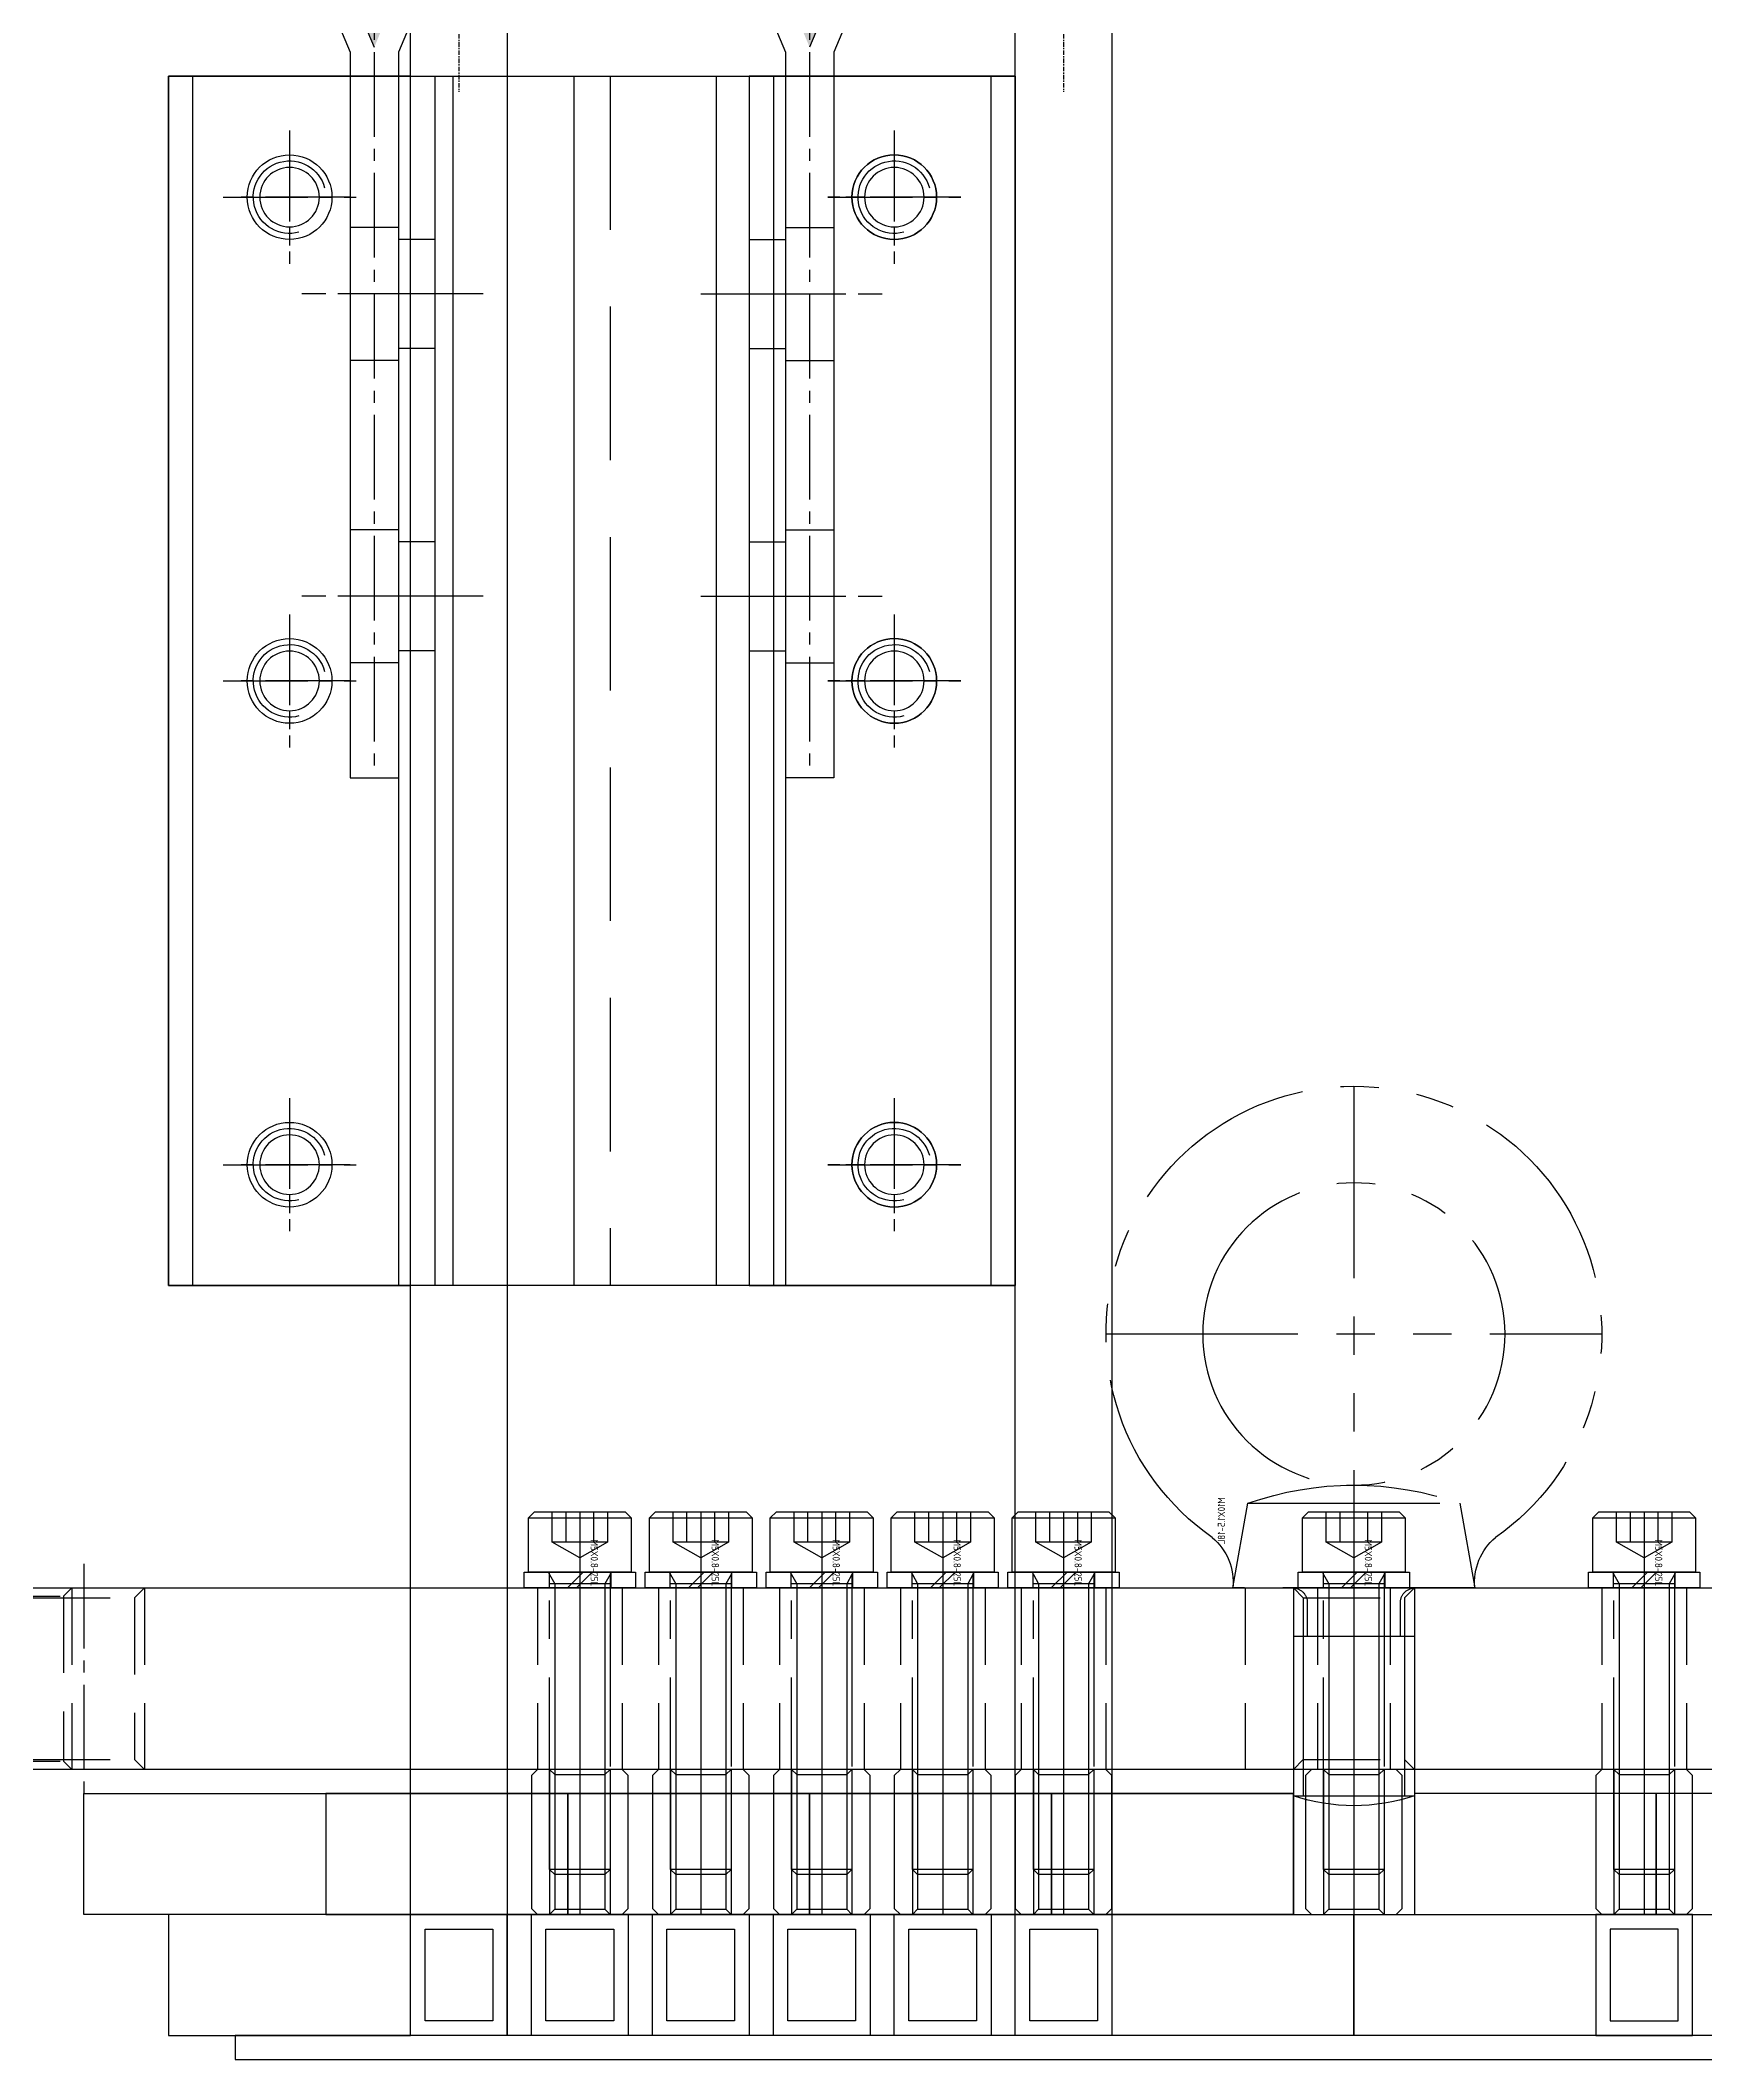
# Model space of a CAD drawing. Header units: millimetres. Extents: x 2584 to 14522, y 0 to 1456.
# Drawn here: x 5616.9 to 5754.5, y 352.1 to 519.1 of the extents above; entities that cross this region are included whole.
import ezdxf
from ezdxf.enums import TextEntityAlignment as Align

# ---------------------------------------------------------------- set-up
doc = ezdxf.new("R2010")
doc.units = ezdxf.units.MM
for name, pattern in [('CENTER', [50.8, 31.75, -6.35, 6.35, -6.35]), ('CENTER1', [10, 7, -1, 1, -1]), ('CENTER2', [1.125, 0.75, -0.125, 0.125, -0.125]), ('HIDDEN', [9.525, 6.35, -3.175]), ('HIDDENX2', [19.05, 12.7, -6.35]), ('PHANTOM2', [31.75, 15.875, -3.175, 3.175, -3.175, 3.175, -3.175])]:
    doc.linetypes.add(name, pattern=pattern)
doc.layers.add('CENTER', color=1, linetype='CENTER')
doc.layers.add('THIN', color=3, linetype='Continuous')
doc.styles.get("Standard").update_dxf_attribs({"font": 'ISOCP.SHX', "bigfont": 'WHGTXT.SHX'})

# ---------------------------------------------------------------- blocks, each defined once
blk = doc.blocks.new('A$C31261FE6')
at = {"color": 6, "linetype": 'PHANTOM2'}
for p, q in [((0, 41.5), (0, -18)), ((20.5, 21), (-20.5, 21)), ((8.77, 7), (-8.77, 7)), ((-5, -4), (5, -4)), ((-5, -4), (-5, -17.19)), ((5, -4), (5, -17.19)), ((5, -17.19), (-5, -17.19))]:
    blk.add_line(p, q, dxfattribs=at)
for points in [[(10, 0, -0.245393), (11.71, 4.18, 3.186141), (-11.71, 4.18, -0.245393), (-10, 0)], [(-3.85, -4), (-3.85, -1.2, 0.414214), (-5.05, 0)], [(5.05, 0, 0.414214), (3.85, -1.2), (3.85, -4)], [(5, -17.19, -0.16238), (-5, -17.19)]]:
    blk.add_lwpolyline(points, format="xyb", dxfattribs=at)
blk.add_lwpolyline([(8.77, 7, 0.171038), (-8.77, 7), (-10, 0), (10, 0)], format="xyb", close=True, dxfattribs=at)
for points in [[(-4.19, -4), (-4.19, -17.19)], [(4.19, -4), (4.19, -17.19)]]:
    blk.add_lwpolyline(points, dxfattribs=at)
blk.add_circle((0, 21), 12.5, dxfattribs=at)
blk.add_text('M10X1.5-18L', height=0.6, rotation=270, dxfattribs=at).set_placement((10.95, 7.5), align=Align.MIDDLE_LEFT)
blk = doc.blocks.new('A$C3062378F')
at = {"color": 6, "linetype": 'PHANTOM2'}
for p, q in [((-4.25, 0.8), (4.25, 0.8)), ((0, 1.3), (0, -28.7)), ((2.29, -1.2), (-2.29, -1.2)), ((-2.55, -3.7), (-2.55, -5)), ((2.5, -4.65), (-2.5, -4.65)), ((-1.02, -5), (0.28, -3.7)), ((-0.28, -5), (1.02, -3.7)), ((0, -3.7), (0, -5)), ((2.55, -3.7), (2.55, -5)), ((2.5, -28.27), (-2.5, -28.27))]:
    blk.add_line(p, q, dxfattribs=at)
for points in [[(-4.25, -3.7), (-4.25, 0.8), (-3.75, 1.3), (3.75, 1.3), (4.25, 0.8), (4.25, -3.7)], [(4.6, -3.7), (4.6, -5), (-4.6, -5), (-4.6, -3.7)]]:
    blk.add_lwpolyline(points, close=True, dxfattribs=at)
for points in [[(2.29, 1.3), (2.29, -1.2), (0, -2.52), (0, -2.52), (-2.29, -1.2), (-2.29, 1.3)], [(-1.14, -1.2), (-1.14, 1.3)], [(1.14, 1.3), (1.14, -1.2)], [(2.5, -3.9), (2.5, -28.27), (2.07, -28.7), (-2.07, -28.7), (-2.5, -28.27), (-2.5, -3.9)], [(-2.5, -3.9), (-2.07, -4.65), (-2.07, -28.7)], [(2.5, -3.9), (2.07, -4.65), (2.07, -28.7)]]:
    blk.add_lwpolyline(points, dxfattribs=at)
for points in [[(-2.7, -3.7, -0.414214), (-2.5, -3.9)], [(2.5, -3.9, -0.414214), (2.7, -3.7)]]:
    blk.add_lwpolyline(points, format="xyb", dxfattribs=at)
blk.add_text('M5X0.8-25L', height=0.6, rotation=270, dxfattribs=at).set_placement((1.2, -1), align=Align.MIDDLE_LEFT)
blk = doc.blocks.new('A$C71F01CA4')
at = {"color": 1, "linetype": 'CENTER1'}
for p, q in [((-41, 17), (-41, -2)), ((0, 17), (0, -2)), ((10, 17), (10, -2)), ((20, 17), (20, -2)), ((30, 17), (30, -2)), ((40, 17), (40, -2)), ((64, 17), (64, -2)), ((88, 17), (88, -2))]:
    blk.add_line(p, q, dxfattribs=at)
at = {"color": 250, "linetype": 'HIDDEN'}
for p, q in [((-42.68, 14.32), (-42.68, 0.68)), ((-42, 15), (-42, 0)), ((61, 15), (61, 0)), ((67, 15), (67, 0))]:
    blk.add_line(p, q, dxfattribs=at)
at = {"linetype": 'HIDDEN'}
for p, q in [((-36.81, 14.19), (-36.81, 0.81)), ((-36, 15), (-36, 0)), ((-3.5, 15), (-3.5, 0)), ((3.5, 15), (3.5, 0)), ((6.5, 15), (6.5, 0)), ((13.5, 15), (13.5, 0)), ((16.5, 15), (16.5, 0)), ((23.5, 15), (23.5, 0)), ((26.5, 15), (26.5, 0)), ((33.5, 15), (33.5, 0)), ((36.5, 15), (36.5, 0)), ((43.5, 15), (43.5, 0)), ((59, 15), (59, 0)), ((59.81, 14.19), (59.81, 0.81)), ((68.19, 14.19), (68.19, 0.81)), ((69, 15), (69, 0)), ((84.5, 15), (84.5, 0)), ((91.5, 15), (91.5, 0))]:
    blk.add_line(p, q, dxfattribs=at)
at = {"color": 6, "linetype": 'HIDDEN'}
blk.add_line((55, 15), (55, 0), dxfattribs=at)
at = {"color": 2}
blk.add_lwpolyline([(-61, 15), (189, 15), (189, 0), (-61, 0)], close=True, dxfattribs=at)
at = {"color": 250, "linetype": 'HIDDEN'}
for points in [[(-50, 15), (-49.32, 14.32), (-42.68, 14.32), (-42, 15)], [(-50, 0), (-49.32, 0.68), (-42.68, 0.68), (-42, 0)]]:
    blk.add_lwpolyline(points, dxfattribs=at)
at = {"linetype": 'HIDDEN'}
for points in [[(-46, 15), (-45.19, 14.19), (-36.81, 14.19), (-36, 15)], [(59, 15), (59.81, 14.19), (68.19, 14.19), (69, 15)], [(-46, 0), (-45.19, 0.81), (-36.81, 0.81), (-36, 0)], [(59, 0), (59.81, 0.81), (68.19, 0.81), (69, 0)]]:
    blk.add_lwpolyline(points, dxfattribs=at)
blk = doc.blocks.new('A$C69A8469B')
at = {"color": 6}
for p, q in [((-39.5, 58), (-39.5, -42)), ((-29.5, 58), (-29.5, -42)), ((-17.74, 58), (-17.74, -42))]:
    blk.add_line(p, q, dxfattribs=at)
at = {"color": 2, "linetype": 'HIDDENX2'}
blk.add_line((-26.5, 58), (-26.5, -42), dxfattribs=at)
at = {"color": 1, "linetype": 'CENTER1'}
for p, q in [((-53, 53.5), (-53, 42.5)), ((-3, 53.5), (-3, 42.5)), ((-58.5, 48), (-47.5, 48)), ((-8.5, 48), (2.5, 48)), ((-53, 13.5), (-53, 2.5)), ((-3, 13.5), (-3, 2.5)), ((-58.5, 8), (-47.5, 8)), ((-8.5, 8), (2.5, 8)), ((-53, -26.5), (-53, -37.5)), ((-3, -26.5), (-3, -37.5)), ((-58.5, -32), (-47.5, -32)), ((-8.5, -32), (2.5, -32))]:
    blk.add_line(p, q, dxfattribs=at)
at = {"color": 6}
blk.add_lwpolyline([(-63, 58), (7, 58), (7, -42), (-63, -42)], close=True, dxfattribs=at)
for centre in [(-53, 48), (-3, 48), (-53, 8), (-3, 8), (-53, -32), (-3, -32)]:
    blk.add_circle(centre, 3.5, dxfattribs=at)
blk = doc.blocks.new('A$C4BCB7271')
h = blk.add_hatch(color=256)
h.dxf.hatch_style = 1
h.paths.add_polyline_path([(-3.56, 64.11), (-2, 60.4), (-2, 65.26, 0.328095)])
h.paths.add_polyline_path([(-2, 65.26), (-2, 60.4), (-0.44, 64.11, 0.328095)])
at = {"color": 1, "linetype": 'CENTER1'}
for p, q in [((-2, 160), (-2, 0)), ((4, 40), (-8, 40)), ((4, 15), (-8, 15))]:
    blk.add_line(p, q, dxfattribs=at)
at = {"color": 2, "linetype": 'HIDDEN'}
for p in [(8.5, 85.4), (-11.55, 83.13)]:
    blk.add_line(p, (-2, 60.4), dxfattribs=at)
at = {"color": 6}
for p, q in [((10.5, 85), (0, 60)), ((-13.74, 83.18), (-4, 60)), ((-4, 60), (-4, 0)), ((0, 60), (0, 0)), ((-4, 0), (0, 0))]:
    blk.add_line(p, q, dxfattribs=at)
at = {"color": 2, "linetype": 'HIDDENX2'}
for p, q in [((0, 45.5), (-4, 45.5)), ((0, 34.5), (-4, 34.5)), ((0, 20.5), (-4, 20.5)), ((0, 9.5), (-4, 9.5))]:
    blk.add_line(p, q, dxfattribs=at)
blk = doc.blocks.new('A$C62CB3405')
at = {"color": 1}
blk.add_line((9, 10), (9, -90), dxfattribs=at)
at = {"color": 1, "linetype": 'CENTER1'}
for p, q in [((0, 5.5), (0, -5.5)), ((-5.5, 0), (5.5, 0)), ((16, -8), (5, -8)), ((16, -33), (5, -33)), ((0, -34.5), (0, -45.5)), ((-5.5, -40), (5.5, -40)), ((0, -74.5), (0, -85.5)), ((-5.5, -80), (5.5, -80))]:
    blk.add_line(p, q, dxfattribs=at)
at = {"color": 2, "linetype": 'HIDDENX2'}
for p, q in [((12, -3.5), (9, -3.5)), ((12, -12.5), (9, -12.5)), ((12, -28.5), (9, -28.5)), ((12, -37.5), (9, -37.5))]:
    blk.add_line(p, q, dxfattribs=at)
at = {"color": 1}
blk.add_lwpolyline([(-8, 10), (12, 10), (12, -90), (-8, -90)], close=True, dxfattribs=at)
for centre in [(0, 0), (0, -40), (0, -80)]:
    blk.add_circle(centre, 3.5, dxfattribs=at)
blk = doc.blocks.new('A$C00D83928')
for p, q in [((-2.07, 11.57), (-2.07, 0.43)), ((2.07, 11.57), (2.07, 0.43))]:
    blk.add_line(p, q)
at = {"color": 1}
blk.add_lwpolyline([(-3.5, 0), (3.5, 0), (4, 0.5), (4, 11.5), (3.5, 12), (-3.5, 12), (-4, 11.5), (-4, 0.5)], close=True, dxfattribs=at)
for points in [[(-2.5, 12), (-2.07, 11.57), (2.07, 11.57), (2.5, 12)], [(-2.5, 0), (-2.07, 0.43), (2.07, 0.43), (2.5, 0)]]:
    blk.add_lwpolyline(points)
at = {"layer": 'CENTER'}
blk.add_line((0, 12), (0, 0), dxfattribs=at)
at = {"layer": 'THIN'}
for p, q in [((-2.5, 12), (-2.5, 0)), ((2.5, 12), (2.5, 0))]:
    blk.add_line(p, q, dxfattribs=at)
blk = doc.blocks.new('A$C0ECC1165')
h = blk.add_hatch()
h.set_pattern_fill('ANSI31', color=256, scale=0.5, style=0)
h.set_pattern_definition([(45, (-7219.687, 2275.788), (-1.122532, 1.122532), [])])
h.paths.add_polyline_path([(4.25, 0), (7, 0), (7, -3), (8.5, -3), (8.5, 22), (6.5, 22), (6, 9), (5, 7.78), (4.25, 7.78)])
h.paths.add_polyline_path([(-8.5, -3), (-7, -3), (-7, 0), (-4.25, 0), (-4.25, 7.78), (-5, 7.78), (-6, 9), (-6.5, 22), (-8.5, 22)])
at = {"color": 1, "linetype": 'CENTER2', "ltscale": 0.5}
blk.add_line((0, 27.21), (0, -9.29), dxfattribs=at)
at = {"color": 1}
for p, q in [((-8.5, 22), (-8.5, -3)), ((8.5, 22), (-8.5, 22)), ((8.5, -3), (8.5, 22)), ((-4.25, 7.78), (-4.25, 0)), ((4.25, 7.78), (4.25, 0)), ((-7, 0), (7, 0)), ((7, 0), (7, -3)), ((-7, 0), (-7, -3)), ((-8.5, -3), (8.5, -3))]:
    blk.add_line(p, q, dxfattribs=at)
at = {"color": 3}
for p, q in [((-5.43, 21), (-6.5, 22)), ((5.43, 21), (6.5, 22)), ((-5.43, 21), (-5, 7.78)), ((5.43, 21), (5, 7.78))]:
    blk.add_line(p, q, dxfattribs=at)
for p, q in [((-6.5, 22), (-6, 9)), ((6.5, 22), (-6.5, 22)), ((6.5, 22), (6, 9)), ((6.47, 21), (-6.47, 21)), ((-5, 7.78), (-6, 9)), ((-6, 9), (6, 9)), ((5, 7.78), (6, 9)), ((5, 7.78), (-5, 7.78))]:
    blk.add_line(p, q)
blk = doc.blocks.new('A$C30596C1C')
at = {"color": 1, "linetype": 'CENTER1'}
for p, q in [((10, 95), (10, 85)), ((5, 90), (15, 90)), ((10, 55), (10, 45)), ((5, 50), (15, 50)), ((10, 15), (10, 5)), ((5, 10), (15, 10))]:
    blk.add_line(p, q, dxfattribs=at)
at = {"color": 1}
blk.add_lwpolyline([(0, 100), (20, 100), (20, 0), (0, 0)], close=True, dxfattribs=at)
for centre in [(10, 90), (10, 50), (10, 10)]:
    blk.add_circle(centre, 2.46)
at = {"layer": 'THIN'}
for centre in [(10, 90), (10, 50), (10, 10)]:
    blk.add_arc(centre, 3, 255, 165, dxfattribs=at)
blk = doc.blocks.new('A$C311866D1')
at = {"color": 1}
blk.add_line((4, -22), (4, -192), dxfattribs=at)
blk.add_lwpolyline([(-4, -192), (-4, -22)], dxfattribs=at)
at = {"xscale": -1}
for name, p in [('A$C0ECC1165', (0, -22)), ('A$C30596C1C', (-4, -130))]:
    blk.add_blockref(name, p, dxfattribs=at)
blk = doc.blocks.new('A$C5A5F0783')
at = {"color": 1}
for p, q in [((68, -142), (108, -142)), ((108, -152), (68, -152))]:
    blk.add_line(p, q, dxfattribs=at)
for points in [[(10, -142), (18, -142), (18, -152), (10, -152)], [(11.2, -143.2), (16.8, -143.2), (16.8, -150.8), (11.2, -150.8)], [(20, -142), (28, -142), (28, -152), (20, -152)], [(21.2, -143.2), (26.8, -143.2), (26.8, -150.8), (21.2, -150.8)], [(30, -142), (38, -142), (38, -152), (30, -152)], [(31.2, -143.2), (36.8, -143.2), (36.8, -150.8), (31.2, -150.8)], [(40, -142), (48, -142), (48, -152), (40, -152)], [(41.2, -143.2), (46.8, -143.2), (46.8, -150.8), (41.2, -150.8)], [(50, -142), (58, -142), (58, -152), (50, -152)], [(51.2, -143.2), (56.8, -143.2), (56.8, -150.8), (51.2, -150.8)], [(60, -142), (68, -142), (68, -152), (60, -152)], [(61.2, -143.2), (66.8, -143.2), (66.8, -150.8), (61.2, -150.8)], [(116, -142), (108, -142), (108, -152), (116, -152)], [(114.8, -143.2), (109.2, -143.2), (109.2, -150.8), (114.8, -150.8)]]:
    blk.add_lwpolyline(points, close=True, dxfattribs=at)
for name, p in [('A$C311866D1', (14, 40)), ('A$C311866D1', (64, 40)), ('A$C00D83928', (24, -142)), ('A$C00D83928', (34, -142)), ('A$C00D83928', (44, -142)), ('A$C00D83928', (54, -142)), ('A$C00D83928', (64, -142)), ('A$C00D83928', (88, -142)), ('A$C00D83928', (112, -142))]:
    blk.add_blockref(name, p)

msp = doc.modelspace()

# ---------------------------------------------------------------- linework, layer by layer
at = {"color": 252, "elevation": 0}
for points in [[(5720.502, 364.127), (5620.502, 364.127), (5620.502, 374.127), (5720.502, 374.127)], [(5640.502, 364.127), (5660.502, 364.127), (5660.502, 374.127), (5640.502, 374.127)], [(5660.502, 364.127), (5680.502, 364.127), (5680.502, 374.127), (5660.502, 374.127)], [(5680.502, 364.127), (5700.502, 364.127), (5700.502, 374.127), (5680.502, 374.127)], [(5700.502, 364.127), (5720.502, 364.127), (5720.502, 374.127), (5700.502, 374.127)], [(5730.502, 364.127), (5750.502, 364.127), (5750.502, 374.127), (5730.502, 374.127)], [(5730.502, 364.127), (5830.502, 364.127), (5830.502, 374.127), (5730.502, 374.127)], [(5750.502, 364.127), (5770.502, 364.127), (5770.502, 374.127), (5750.502, 374.127)], [(5627.502, 354.127), (5647.502, 354.127), (5647.502, 364.127), (5627.502, 364.127)], [(5725.502, 354.127), (5655.502, 354.127), (5655.502, 364.127), (5725.502, 364.127)], [(5795.502, 354.127), (5725.502, 354.127), (5725.502, 364.127), (5795.502, 364.127)]]:
    msp.add_lwpolyline(points, close=True, dxfattribs=at)
at = {"color": 2, "elevation": 0}
msp.add_lwpolyline([(5633.002, 354.127), (5633.002, 352.127), (5818.002, 352.127), (5818.002, 354.127)], close=True, dxfattribs=at)

# ---------------------------------------------------------------- block references
for name, p in [('A$C4BCB7271', (5646.502, 458.127, 0)), ('A$C5A5F0783', (5637.502, 506.127, 0)), ('A$C69A8469B', (5690.502, 458.127, 0)), ('A$C62CB3405', (5637.502, 506.127, 0)), ('A$C3062378F', (5661.502, 396.127, 0)), ('A$C3062378F', (5671.502, 396.127, 0)), ('A$C3062378F', (5681.502, 396.127, 0)), ('A$C3062378F', (5691.502, 396.127, 0)), ('A$C3062378F', (5701.502, 396.127, 0)), ('A$C3062378F', (5725.502, 396.127, 0)), ('A$C3062378F', (5749.502, 396.127, 0)), ('A$C71F01CA4', (5661.502, 376.127, 0))]:
    msp.add_blockref(name, p)
at = {"xscale": -1}
for name, p in [('A$C4BCB7271', (5678.502, 458.127, 0)), ('A$C62CB3405', (5687.502, 506.127, 0)), ('A$C31261FE6', (5725.502, 391.127, 0))]:
    msp.add_blockref(name, p, dxfattribs=at)

doc.saveas('drawing.dxf')
